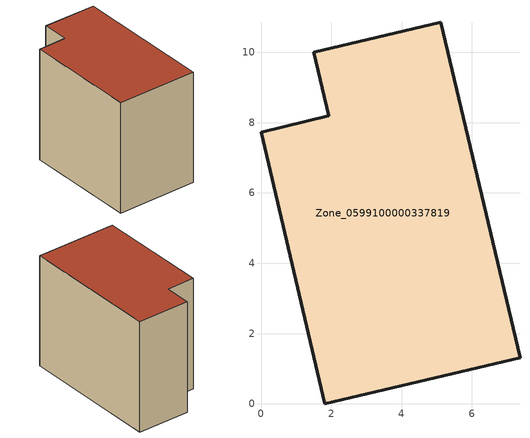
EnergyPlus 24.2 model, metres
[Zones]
Zone_0599100000337819
 floor ground (C_G): 1.5,10.01 5.11,10.86 7.37,1.31 1.82,0 0,7.73 1.93,8.2 z0
 wall outside (C_F): 1.82,0 7.37,1.31 5.11,10.86 1.5,10.01 1.93,8.2 0,7.73 1.82,0 z0:7.96
 roof outside (C_R): 5.11,10.86 1.5,10.01 1.93,8.2 0,7.73 1.82,0 7.37,1.31 z7.96
[BUILDING]
Pand.0599100000337819: North Axis=0; Terrain=City; Loads Convergence Tolerance Value=0.04; Temperature Convergence Tolerance Value=0.4; Solar Distribution=FullExterior; Maximum Number of Warmup Days=25; Minimum Number of Warmup Days=1
[Site:Location]
Rotterdam.The.Hague.AP_ZH_NLD Design_Conditions: Latitude=51.96; Longitude=4.45; Time Zone=1; Elevation=-4.5
[SITE:GROUNDTEMPERATURE:BUILDINGSURFACE]
18, 18, 18, 18, 18, 18, 18, 18, 18, 18, 18, 18
[MATERIAL] Thermal Absorptance=0.9; Solar Absorptance=0.7; Visible Absorptance=0.7
Name | Roughness | Thickness | Conductivity | Density | Specific Heat
G.TI.1975-1991 | MediumSmooth | 0.15 | 0.288461 | 540 | 1210
F.TI.1975-1991 | Rough | 0.3 | 0.230769 | 1920 | 840
R.TI.1975-1991 | MediumRough | 0.2 | 0.153846 | 1500 | 1000
[CONSTRUCTION]
C_G: G.TI.1975-1991
C_F: F.TI.1975-1991
C_R: R.TI.1975-1991
[ZONE]
Zone_0599100000337819: Type=1; Multiplier=1; Ceiling Height=Autocalculate; Volume=Autocalculate; Floor Area=autocalculate; Part of Total Floor Area=Yes
[ZONEINFILTRATION:DESIGNFLOWRATE]
Infil_Zone_0599100000337819: Zone or ZoneList or Space or SpaceList=Zone_0599100000337819; Schedule=AlwaysOn; Design Flow Rate Calculation Method=Flow/Area; Flow Rate per Floor Area=0.003; Constant Term Coefficient=1; Temperature Term Coefficient=0; Velocity Term Coefficient=0; Velocity Squared Term Coefficient=0
[HVACTEMPLATE:ZONE:IDEALLOADSAIRSYSTEM]
Zone_0599100000337819: Maximum Heating Supply Air Temperature=50; Minimum Cooling Supply Air Temperature=13; Maximum Heating Supply Air Humidity Ratio=0.0156; Minimum Cooling Supply Air Humidity Ratio=0.0077; Heating Limit=NoLimit; Cooling Limit=NoLimit; Dehumidification Control Type=ConstantSensibleHeatRatio; Cooling Sensible Heat Ratio=0.7; Dehumidification Setpoint=60; Humidification Control Type=None; Humidification Setpoint=30; Outdoor Air Method=None; Outdoor Air Flow Rate per Person=0.00944; Outdoor Air Flow Rate per Zone Floor Area=0; Outdoor Air Flow Rate per Zone=0; Demand Controlled Ventilation Type=None; Outdoor Air Economizer Type=NoEconomizer; Heat Recovery Type=None; Sensible Heat Recovery Effectiveness=0.7; Latent Heat Recovery Effectiveness=0.65
[ZONECONTROL:THERMOSTAT]
ThermostatControl_Zone_0599100000337819: Zone or ZoneList=Zone_0599100000337819; Control Type Schedule=DualSetpointControlType; Control 1=Thermostat_Zone_0599100000337819; Temperature Difference Between Cutout And Setpoint=0
[THERMOSTATSETPOINT:DUALSETPOINT]
Thermostat_Zone_0599100000337819: Heating Setpoint Temperature Schedule=HeatingSetpoint_Zone_0599100000337819; Cooling Setpoint Temperature Schedule=CoolingSetpoint_Zone_0599100000337819
[SCHEDULE:COMPACT]
HeatingSetpoint_Zone_0599100000337819: Through: 12/31, For: AllDays, Until: 24:00, 21
CoolingSetpoint_Zone_0599100000337819: Through: 12/31, For: AllDays, Until: 24:00, 24
DualSetpointControlType: Through: 12/31, For: AllDays, Until: 24:00, 4
AlwaysOn: Through: 12/31, For: AllDays, Until: 24:00, 1
